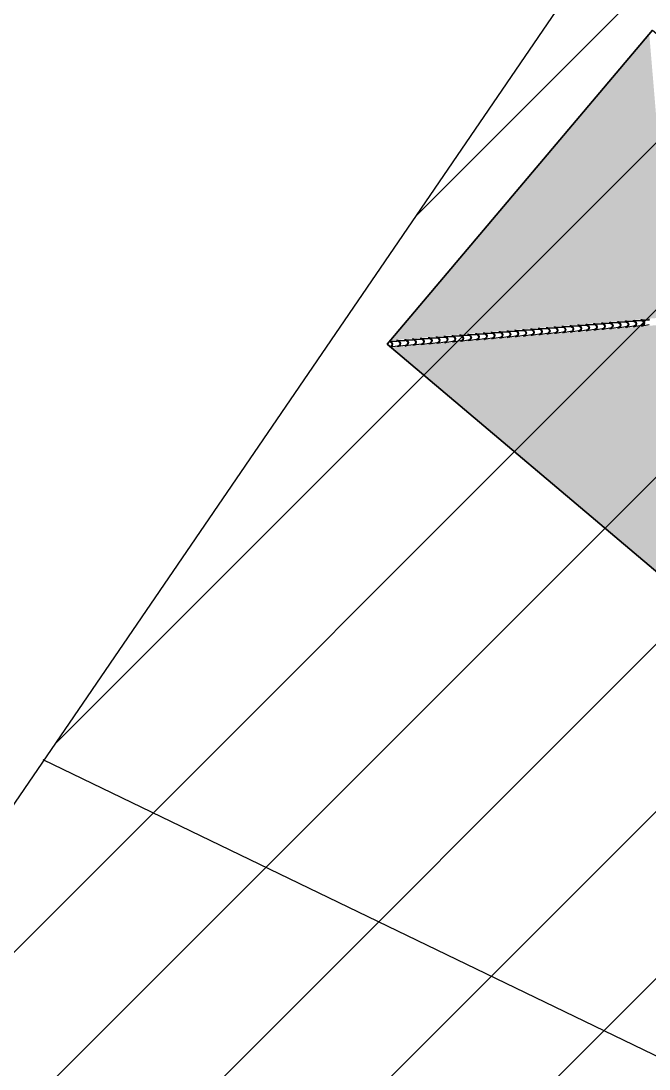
# Model space of a CAD drawing. Header units: millimetres. Extents: x 648844 to 649530, y 1246379 to 1246752.
# Drawn here: x 649034.61 to 649047.9, y 1246534.92 to 1246557.09 of the extents above; entities that cross this region are included whole.
import ezdxf

# ---------------------------------------------------------------- set-up
doc = ezdxf.new("R2010")
doc.units = ezdxf.units.MM
doc.header["$LTSCALE"] = 20
doc.header["$MEASUREMENT"] = 0
doc.layers.get('0').update_dxf_attribs({"linetype": 'CONTINUOUS'})
doc.layers.add('quebrada', color=5, linetype='CONTINUOUS')
doc.layers.add('TECHO', color=30, linetype='CONTINUOUS')

# ---------------------------------------------------------------- blocks, each defined once
blk = doc.blocks.new('TEJA45')
at = {"layer": 'TECHO'}
for p, q in [((-0.31, 4.12), (-0.21, 4.238)), ((-0.222, 4.189), (-0.217, 4.232)), ((-0.21, 4.238), (-0.214, 4.242)), ((-0.21, 4.238), (-0.201, 4.229)), ((-0.208, 4.191), (-0.203, 4.227)), ((-0.201, 4.248), (-0.205, 4.251)), ((-0.203, 4.227), (-0.192, 4.238)), ((-0.192, 4.238), (-0.201, 4.248)), ((-0.192, 4.238), (-0.098, 4.35)), ((0, 4.26), (-0.116, 4.163)), ((-0.104, 4.307), (-0.098, 4.35)), ((-0.085, 4.269), (-0.104, 4.307)), ((-0.09, 4.31), (-0.085, 4.345)), ((-0.076, 4.279), (-0.09, 4.31)), ((-0.086, 4.35), (-0.083, 4.347)), ((-0.085, 4.345), (-0.08, 4.35)), ((-0.047, 4.25), (-0.085, 4.269)), ((-0.045, 4.265), (-0.076, 4.279)), ((-0.004, 4.256), (-0.047, 4.25)), ((-0.009, 4.269), (-0.045, 4.264)), ((0, 4.279), (-0.01, 4.269)), ((-0.546, 3.884), (-0.447, 4.002)), ((-0.459, 3.952), (-0.453, 3.996)), ((-0.447, 4.002), (-0.45, 4.006)), ((-0.447, 4.002), (-0.437, 3.993)), ((-0.437, 4.012), (-0.441, 4.015)), ((-0.44, 3.99), (-0.428, 4.002)), ((-0.428, 4.002), (-0.437, 4.012)), ((-0.428, 4.002), (-0.329, 4.12)), ((-0.234, 4.026), (-0.352, 3.927)), ((-0.341, 4.071), (-0.335, 4.114)), ((-0.322, 4.033), (-0.34, 4.071)), ((-0.329, 4.12), (-0.332, 4.124)), ((-0.329, 4.12), (-0.319, 4.111)), ((-0.326, 4.073), (-0.322, 4.109)), ((-0.312, 4.042), (-0.326, 4.073)), ((-0.319, 4.13), (-0.323, 4.133)), ((-0.322, 4.109), (-0.31, 4.12)), ((-0.284, 4.014), (-0.322, 4.033)), ((-0.31, 4.12), (-0.319, 4.13)), ((-0.281, 4.028), (-0.312, 4.042)), ((-0.24, 4.02), (-0.284, 4.014)), ((-0.246, 4.033), (-0.281, 4.028)), ((-0.234, 4.045), (-0.246, 4.033)), ((-0.116, 4.144), (-0.234, 4.045)), ((-0.217, 4.027), (-0.234, 4.045)), ((-0.226, 4.018), (-0.234, 4.026)), ((-0.203, 4.151), (-0.222, 4.189)), ((-0.194, 4.161), (-0.208, 4.191)), ((-0.166, 4.132), (-0.203, 4.151)), ((-0.163, 4.146), (-0.194, 4.161)), ((-0.122, 4.138), (-0.166, 4.132)), ((-0.128, 4.151), (-0.163, 4.146)), ((-0.116, 4.163), (-0.128, 4.151)), ((-0.099, 4.145), (-0.116, 4.163)), ((-0.108, 4.136), (-0.116, 4.144)), ((-0.683, 3.766), (-0.687, 3.769)), ((-0.674, 3.775), (-0.677, 3.779)), ((-0.664, 3.766), (-0.674, 3.775)), ((-0.664, 3.766), (-0.565, 3.884)), ((-0.47, 3.789), (-0.589, 3.69)), ((-0.577, 3.834), (-0.571, 3.878)), ((-0.558, 3.797), (-0.577, 3.834)), ((-0.565, 3.884), (-0.568, 3.888)), ((-0.565, 3.884), (-0.555, 3.875)), ((-0.563, 3.837), (-0.558, 3.872)), ((-0.548, 3.806), (-0.562, 3.837)), ((-0.555, 3.893), (-0.559, 3.897)), ((-0.558, 3.872), (-0.546, 3.884)), ((-0.52, 3.778), (-0.558, 3.797)), ((-0.546, 3.884), (-0.555, 3.893)), ((-0.518, 3.792), (-0.548, 3.806)), ((-0.476, 3.783), (-0.52, 3.778)), ((-0.482, 3.797), (-0.518, 3.792)), ((-0.47, 3.808), (-0.482, 3.797)), ((-0.352, 3.908), (-0.47, 3.808)), ((-0.453, 3.791), (-0.47, 3.808)), ((-0.462, 3.782), (-0.47, 3.789)), ((-0.44, 3.915), (-0.459, 3.953)), ((-0.444, 3.955), (-0.44, 3.991)), ((-0.43, 3.924), (-0.444, 3.955)), ((-0.402, 3.896), (-0.44, 3.915)), ((-0.399, 3.91), (-0.43, 3.924)), ((-0.358, 3.902), (-0.402, 3.896)), ((-0.364, 3.915), (-0.399, 3.91)), ((-0.352, 3.927), (-0.364, 3.915)), ((-0.335, 3.909), (-0.352, 3.927)), ((-0.344, 3.9), (-0.352, 3.908)), ((-0.901, 3.53), (-0.801, 3.648)), ((-0.707, 3.553), (-0.825, 3.454)), ((-0.813, 3.598), (-0.807, 3.642)), ((-0.794, 3.56), (-0.813, 3.598)), ((-0.801, 3.648), (-0.805, 3.651)), ((-0.801, 3.648), (-0.792, 3.638)), ((-0.799, 3.601), (-0.794, 3.636)), ((-0.785, 3.57), (-0.799, 3.601)), ((-0.792, 3.657), (-0.795, 3.661)), ((-0.794, 3.636), (-0.782, 3.648)), ((-0.756, 3.541), (-0.794, 3.56)), ((-0.782, 3.648), (-0.792, 3.657)), ((-0.754, 3.556), (-0.785, 3.57)), ((-0.782, 3.648), (-0.683, 3.766)), ((-0.718, 3.56), (-0.754, 3.556)), ((-0.707, 3.572), (-0.719, 3.56)), ((-0.589, 3.671), (-0.707, 3.572)), ((-0.689, 3.555), (-0.707, 3.572)), ((-0.699, 3.545), (-0.707, 3.553)), ((-0.695, 3.716), (-0.689, 3.76)), ((-0.676, 3.678), (-0.695, 3.716)), ((-0.683, 3.766), (-0.674, 3.756)), ((-0.681, 3.719), (-0.676, 3.754)), ((-0.666, 3.688), (-0.681, 3.719)), ((-0.676, 3.754), (-0.664, 3.766)), ((-0.638, 3.66), (-0.676, 3.678)), ((-0.636, 3.674), (-0.666, 3.688)), ((-0.595, 3.665), (-0.638, 3.659)), ((-0.6, 3.678), (-0.636, 3.674)), ((-0.589, 3.69), (-0.6, 3.678)), ((-0.571, 3.673), (-0.589, 3.69)), ((-0.581, 3.663), (-0.589, 3.671)), ((-1.137, 3.293), (-1.038, 3.411)), ((-1.05, 3.362), (-1.044, 3.405)), ((-1.03, 3.324), (-1.049, 3.362)), ((-1.038, 3.411), (-1.041, 3.415)), ((-1.038, 3.411), (-1.028, 3.402)), ((-1.035, 3.364), (-1.03, 3.4)), ((-1.021, 3.334), (-1.035, 3.364)), ((-1.028, 3.421), (-1.032, 3.424)), ((-1.03, 3.4), (-1.019, 3.411)), ((-1.019, 3.411), (-1.028, 3.421)), ((-0.99, 3.319), (-1.021, 3.334)), ((-1.019, 3.411), (-0.919, 3.53)), ((-0.943, 3.336), (-0.955, 3.324)), ((-0.825, 3.435), (-0.943, 3.336)), ((-0.926, 3.318), (-0.943, 3.336)), ((-0.931, 3.48), (-0.925, 3.523)), ((-0.912, 3.442), (-0.931, 3.48)), ((-0.919, 3.53), (-0.923, 3.533)), ((-0.919, 3.53), (-0.91, 3.52)), ((-0.917, 3.482), (-0.912, 3.518)), ((-0.903, 3.452), (-0.917, 3.482)), ((-0.91, 3.539), (-0.914, 3.543)), ((-0.912, 3.518), (-0.9, 3.53)), ((-0.875, 3.423), (-0.912, 3.442)), ((-0.9, 3.53), (-0.91, 3.539)), ((-0.872, 3.438), (-0.903, 3.452)), ((-0.831, 3.429), (-0.875, 3.423)), ((-0.837, 3.442), (-0.872, 3.437)), ((-0.825, 3.454), (-0.837, 3.442)), ((-0.807, 3.436), (-0.825, 3.454)), ((-0.817, 3.427), (-0.825, 3.435)), ((-0.713, 3.547), (-0.756, 3.541)), ((-1.373, 3.057), (-1.274, 3.175)), ((-1.286, 3.125), (-1.28, 3.169)), ((-1.267, 3.088), (-1.286, 3.125)), ((-1.274, 3.175), (-1.277, 3.179)), ((-1.274, 3.175), (-1.264, 3.166)), ((-1.271, 3.128), (-1.267, 3.163)), ((-1.257, 3.097), (-1.271, 3.128)), ((-1.264, 3.185), (-1.268, 3.188)), ((-1.267, 3.163), (-1.255, 3.175)), ((-1.255, 3.175), (-1.264, 3.185)), ((-1.255, 3.175), (-1.156, 3.293)), ((-1.061, 3.199), (-1.179, 3.099)), ((-1.168, 3.243), (-1.162, 3.287)), ((-1.149, 3.206), (-1.168, 3.244)), ((-1.156, 3.293), (-1.159, 3.297)), ((-1.156, 3.293), (-1.146, 3.284)), ((-1.153, 3.246), (-1.149, 3.282)), ((-1.139, 3.215), (-1.153, 3.246)), ((-1.146, 3.303), (-1.15, 3.306)), ((-1.149, 3.281), (-1.137, 3.293)), ((-1.111, 3.187), (-1.149, 3.206)), ((-1.137, 3.293), (-1.146, 3.303)), ((-1.108, 3.201), (-1.139, 3.215)), ((-1.067, 3.193), (-1.111, 3.187)), ((-1.073, 3.206), (-1.108, 3.201)), ((-1.061, 3.218), (-1.073, 3.206)), ((-0.943, 3.317), (-1.061, 3.218)), ((-1.044, 3.2), (-1.061, 3.218)), ((-1.053, 3.191), (-1.061, 3.199)), ((-0.993, 3.305), (-1.03, 3.324)), ((-0.949, 3.311), (-0.993, 3.305)), ((-0.955, 3.324), (-0.99, 3.319)), ((-0.935, 3.309), (-0.943, 3.317)), ((-1.609, 2.821), (-1.51, 2.939)), ((-1.522, 2.889), (-1.516, 2.933)), ((-1.503, 2.851), (-1.522, 2.889)), ((-1.51, 2.939), (-1.514, 2.942)), ((-1.51, 2.939), (-1.501, 2.929)), ((-1.508, 2.892), (-1.503, 2.927)), ((-1.493, 2.861), (-1.508, 2.892)), ((-1.501, 2.948), (-1.504, 2.952)), ((-1.503, 2.927), (-1.491, 2.939)), ((-1.491, 2.939), (-1.501, 2.948)), ((-1.491, 2.939), (-1.392, 3.057)), ((-1.297, 2.962), (-1.416, 2.863)), ((-1.404, 3.007), (-1.398, 3.051)), ((-1.385, 2.969), (-1.404, 3.007)), ((-1.392, 3.057), (-1.396, 3.06)), ((-1.392, 3.057), (-1.383, 3.047)), ((-1.39, 3.01), (-1.385, 3.045)), ((-1.375, 2.979), (-1.39, 3.01)), ((-1.383, 3.066), (-1.386, 3.07)), ((-1.385, 3.045), (-1.373, 3.057)), ((-1.347, 2.951), (-1.385, 2.969)), ((-1.373, 3.057), (-1.383, 3.066)), ((-1.345, 2.965), (-1.375, 2.979)), ((-1.303, 2.956), (-1.347, 2.95)), ((-1.309, 2.969), (-1.345, 2.965)), ((-1.298, 2.981), (-1.309, 2.969)), ((-1.28, 2.964), (-1.298, 2.981)), ((-1.29, 2.954), (-1.298, 2.962)), ((-1.179, 3.081), (-1.297, 2.981)), ((-1.229, 3.069), (-1.267, 3.088)), ((-1.226, 3.083), (-1.257, 3.097)), ((-1.185, 3.075), (-1.229, 3.069)), ((-1.191, 3.088), (-1.226, 3.083)), ((-1.179, 3.099), (-1.191, 3.088)), ((-1.162, 3.082), (-1.179, 3.099)), ((-1.171, 3.073), (-1.179, 3.081)), ((-1.846, 2.584), (-1.747, 2.702)), ((-1.758, 2.653), (-1.753, 2.696)), ((-1.747, 2.702), (-1.75, 2.706)), ((-1.747, 2.702), (-1.737, 2.693)), ((-1.744, 2.655), (-1.739, 2.691)), ((-1.737, 2.712), (-1.741, 2.715)), ((-1.739, 2.691), (-1.728, 2.702)), ((-1.728, 2.702), (-1.737, 2.712)), ((-1.728, 2.702), (-1.628, 2.821)), ((-1.534, 2.726), (-1.652, 2.627)), ((-1.64, 2.771), (-1.634, 2.815)), ((-1.621, 2.733), (-1.64, 2.771)), ((-1.628, 2.821), (-1.632, 2.824)), ((-1.628, 2.821), (-1.619, 2.811)), ((-1.626, 2.773), (-1.621, 2.809)), ((-1.612, 2.743), (-1.626, 2.773)), ((-1.619, 2.83), (-1.622, 2.834)), ((-1.621, 2.809), (-1.609, 2.821)), ((-1.583, 2.714), (-1.621, 2.733)), ((-1.609, 2.821), (-1.619, 2.83)), ((-1.581, 2.729), (-1.612, 2.743)), ((-1.54, 2.72), (-1.584, 2.714)), ((-1.546, 2.733), (-1.581, 2.728)), ((-1.534, 2.745), (-1.546, 2.733)), ((-1.416, 2.844), (-1.534, 2.745)), ((-1.516, 2.728), (-1.534, 2.745)), ((-1.526, 2.718), (-1.534, 2.726)), ((-1.465, 2.832), (-1.503, 2.851)), ((-1.463, 2.847), (-1.494, 2.861)), ((-1.422, 2.838), (-1.465, 2.832)), ((-1.427, 2.851), (-1.463, 2.847)), ((-1.416, 2.863), (-1.427, 2.851)), ((-1.398, 2.846), (-1.416, 2.863)), ((-1.408, 2.836), (-1.416, 2.844)), ((-2.082, 2.348), (-1.983, 2.466)), ((-1.995, 2.416), (-1.989, 2.46)), ((-1.983, 2.466), (-1.986, 2.47)), ((-1.983, 2.466), (-1.973, 2.457)), ((-1.98, 2.419), (-1.976, 2.454)), ((-1.973, 2.476), (-1.977, 2.479)), ((-1.976, 2.454), (-1.964, 2.466)), ((-1.964, 2.466), (-1.973, 2.476)), ((-1.964, 2.466), (-1.865, 2.584)), ((-1.77, 2.49), (-1.888, 2.39)), ((-1.877, 2.535), (-1.871, 2.578)), ((-1.858, 2.497), (-1.876, 2.535)), ((-1.865, 2.584), (-1.868, 2.588)), ((-1.865, 2.584), (-1.855, 2.575)), ((-1.862, 2.537), (-1.858, 2.573)), ((-1.848, 2.506), (-1.862, 2.537)), ((-1.855, 2.594), (-1.859, 2.597)), ((-1.858, 2.572), (-1.846, 2.584)), ((-1.82, 2.478), (-1.858, 2.497)), ((-1.846, 2.584), (-1.855, 2.594)), ((-1.817, 2.492), (-1.848, 2.506)), ((-1.776, 2.484), (-1.82, 2.478)), ((-1.782, 2.497), (-1.817, 2.492)), ((-1.77, 2.509), (-1.782, 2.497)), ((-1.652, 2.608), (-1.77, 2.509)), ((-1.753, 2.491), (-1.77, 2.509)), ((-1.762, 2.482), (-1.77, 2.49)), ((-1.739, 2.615), (-1.758, 2.653)), ((-1.73, 2.625), (-1.744, 2.655)), ((-1.702, 2.596), (-1.739, 2.615)), ((-1.699, 2.61), (-1.73, 2.625)), ((-1.658, 2.602), (-1.702, 2.596)), ((-1.664, 2.615), (-1.699, 2.61)), ((-1.652, 2.627), (-1.664, 2.615)), ((-1.635, 2.609), (-1.652, 2.627)), ((-1.644, 2.6), (-1.652, 2.608)), ((-2.318, 2.112), (-2.219, 2.23)), ((-2.231, 2.18), (-2.225, 2.224)), ((-2.219, 2.23), (-2.223, 2.233)), ((-2.219, 2.23), (-2.21, 2.22)), ((-2.217, 2.183), (-2.212, 2.218)), ((-2.21, 2.239), (-2.213, 2.243)), ((-2.212, 2.218), (-2.2, 2.23)), ((-2.2, 2.23), (-2.21, 2.239)), ((-2.2, 2.23), (-2.101, 2.348)), ((-2.006, 2.253), (-2.125, 2.154)), ((-2.113, 2.298), (-2.107, 2.342)), ((-2.094, 2.26), (-2.113, 2.298)), ((-2.101, 2.348), (-2.105, 2.352)), ((-2.101, 2.348), (-2.092, 2.339)), ((-2.099, 2.301), (-2.094, 2.336)), ((-2.084, 2.27), (-2.098, 2.301)), ((-2.092, 2.357), (-2.095, 2.361)), ((-2.094, 2.336), (-2.082, 2.348)), ((-2.056, 2.242), (-2.094, 2.261)), ((-2.082, 2.348), (-2.092, 2.357)), ((-2.054, 2.256), (-2.084, 2.27)), ((-2.012, 2.247), (-2.056, 2.241)), ((-2.018, 2.261), (-2.054, 2.256)), ((-2.006, 2.272), (-2.018, 2.261)), ((-1.888, 2.372), (-2.006, 2.272)), ((-1.989, 2.255), (-2.006, 2.272)), ((-1.998, 2.245), (-2.006, 2.253)), ((-1.976, 2.379), (-1.995, 2.416)), ((-1.966, 2.388), (-1.98, 2.419)), ((-1.938, 2.36), (-1.976, 2.379)), ((-1.935, 2.374), (-1.966, 2.388)), ((-1.894, 2.366), (-1.938, 2.36)), ((-1.9, 2.379), (-1.935, 2.374)), ((-1.888, 2.39), (-1.9, 2.379)), ((-1.871, 2.373), (-1.888, 2.39)), ((-1.88, 2.364), (-1.888, 2.372)), ((-2.455, 1.993), (-2.459, 1.997)), ((-2.446, 2.003), (-2.45, 2.007)), ((-2.437, 1.993), (-2.446, 2.003)), ((-2.437, 1.993), (-2.337, 2.112)), ((-2.243, 2.017), (-2.361, 1.918)), ((-2.349, 2.062), (-2.343, 2.106)), ((-2.33, 2.024), (-2.349, 2.062)), ((-2.337, 2.112), (-2.341, 2.115)), ((-2.337, 2.112), (-2.328, 2.102)), ((-2.335, 2.065), (-2.33, 2.1)), ((-2.321, 2.034), (-2.335, 2.065)), ((-2.328, 2.121), (-2.331, 2.125)), ((-2.33, 2.1), (-2.318, 2.112)), ((-2.292, 2.005), (-2.33, 2.024)), ((-2.318, 2.112), (-2.328, 2.121)), ((-2.29, 2.02), (-2.321, 2.034)), ((-2.249, 2.011), (-2.292, 2.005)), ((-2.254, 2.024), (-2.29, 2.019)), ((-2.243, 2.036), (-2.255, 2.024)), ((-2.125, 2.135), (-2.243, 2.036)), ((-2.225, 2.019), (-2.243, 2.036)), ((-2.235, 2.009), (-2.243, 2.017)), ((-2.212, 2.142), (-2.231, 2.18)), ((-2.202, 2.152), (-2.217, 2.183)), ((-2.174, 2.123), (-2.212, 2.142)), ((-2.172, 2.138), (-2.202, 2.152)), ((-2.131, 2.129), (-2.174, 2.123)), ((-2.136, 2.142), (-2.172, 2.138)), ((-2.125, 2.154), (-2.136, 2.142)), ((-2.107, 2.137), (-2.125, 2.154)), ((-2.117, 2.127), (-2.125, 2.135)), ((-2.673, 1.757), (-2.574, 1.875)), ((-2.479, 1.781), (-2.597, 1.682)), ((-2.586, 1.826), (-2.58, 1.869)), ((-2.567, 1.788), (-2.585, 1.826)), ((-2.574, 1.875), (-2.577, 1.879)), ((-2.574, 1.875), (-2.564, 1.866)), ((-2.571, 1.828), (-2.567, 1.864)), ((-2.557, 1.798), (-2.571, 1.828)), ((-2.564, 1.885), (-2.568, 1.888)), ((-2.567, 1.864), (-2.555, 1.875)), ((-2.529, 1.769), (-2.567, 1.788)), ((-2.555, 1.875), (-2.564, 1.885)), ((-2.526, 1.783), (-2.557, 1.797)), ((-2.555, 1.875), (-2.455, 1.993)), ((-2.485, 1.775), (-2.529, 1.769)), ((-2.491, 1.788), (-2.526, 1.783)), ((-2.479, 1.8), (-2.491, 1.788)), ((-2.361, 1.899), (-2.479, 1.8)), ((-2.462, 1.782), (-2.479, 1.8)), ((-2.471, 1.773), (-2.479, 1.781)), ((-2.467, 1.944), (-2.462, 1.987)), ((-2.448, 1.906), (-2.467, 1.944)), ((-2.455, 1.993), (-2.446, 1.984)), ((-2.453, 1.946), (-2.448, 1.982)), ((-2.439, 1.916), (-2.453, 1.946)), ((-2.448, 1.982), (-2.437, 1.993)), ((-2.411, 1.887), (-2.448, 1.906)), ((-2.408, 1.901), (-2.439, 1.916)), ((-2.367, 1.893), (-2.411, 1.887)), ((-2.373, 1.906), (-2.408, 1.901)), ((-2.361, 1.918), (-2.373, 1.906)), ((-2.343, 1.9), (-2.361, 1.918)), ((-2.353, 1.891), (-2.361, 1.899)), ((-2.909, 1.521), (-2.81, 1.639)), ((-2.822, 1.589), (-2.816, 1.633)), ((-2.803, 1.552), (-2.822, 1.589)), ((-2.81, 1.639), (-2.813, 1.643)), ((-2.81, 1.639), (-2.8, 1.63)), ((-2.808, 1.592), (-2.803, 1.627)), ((-2.793, 1.561), (-2.807, 1.592)), ((-2.8, 1.648), (-2.804, 1.652)), ((-2.803, 1.627), (-2.791, 1.639)), ((-2.791, 1.639), (-2.8, 1.648)), ((-2.763, 1.547), (-2.793, 1.561)), ((-2.791, 1.639), (-2.692, 1.757)), ((-2.715, 1.563), (-2.727, 1.552)), ((-2.597, 1.663), (-2.715, 1.563)), ((-2.698, 1.546), (-2.715, 1.563)), ((-2.704, 1.707), (-2.698, 1.751)), ((-2.685, 1.67), (-2.704, 1.708)), ((-2.692, 1.757), (-2.695, 1.761)), ((-2.692, 1.757), (-2.682, 1.748)), ((-2.689, 1.71), (-2.685, 1.746)), ((-2.675, 1.679), (-2.689, 1.71)), ((-2.682, 1.767), (-2.686, 1.77)), ((-2.685, 1.745), (-2.673, 1.757)), ((-2.647, 1.651), (-2.685, 1.67)), ((-2.673, 1.757), (-2.682, 1.767)), ((-2.644, 1.665), (-2.675, 1.679)), ((-2.603, 1.657), (-2.647, 1.651)), ((-2.609, 1.67), (-2.644, 1.665)), ((-2.597, 1.682), (-2.609, 1.67)), ((-2.58, 1.664), (-2.597, 1.682)), ((-2.589, 1.655), (-2.597, 1.663)), ((-3.146, 1.285), (-3.046, 1.403)), ((-3.058, 1.353), (-3.052, 1.397)), ((-3.039, 1.315), (-3.058, 1.353)), ((-3.046, 1.403), (-3.05, 1.406)), ((-3.046, 1.403), (-3.037, 1.393)), ((-3.044, 1.356), (-3.039, 1.391)), ((-3.03, 1.325), (-3.044, 1.356)), ((-3.037, 1.412), (-3.04, 1.416)), ((-3.039, 1.391), (-3.027, 1.403)), ((-3.027, 1.403), (-3.037, 1.412)), ((-3.027, 1.403), (-2.928, 1.521)), ((-2.834, 1.426), (-2.952, 1.327)), ((-2.94, 1.471), (-2.934, 1.515)), ((-2.921, 1.433), (-2.94, 1.471)), ((-2.928, 1.521), (-2.932, 1.524)), ((-2.928, 1.521), (-2.919, 1.511)), ((-2.926, 1.474), (-2.921, 1.509)), ((-2.911, 1.443), (-2.926, 1.474)), ((-2.919, 1.53), (-2.922, 1.534)), ((-2.921, 1.509), (-2.909, 1.521)), ((-2.883, 1.415), (-2.921, 1.433)), ((-2.909, 1.521), (-2.919, 1.53)), ((-2.881, 1.429), (-2.911, 1.443)), ((-2.84, 1.42), (-2.883, 1.414)), ((-2.845, 1.433), (-2.881, 1.429)), ((-2.834, 1.445), (-2.845, 1.433)), ((-2.715, 1.544), (-2.834, 1.445)), ((-2.816, 1.428), (-2.834, 1.445)), ((-2.826, 1.418), (-2.834, 1.426)), ((-2.765, 1.533), (-2.803, 1.552)), ((-2.721, 1.538), (-2.765, 1.533)), ((-2.727, 1.552), (-2.763, 1.547)), ((-2.707, 1.537), (-2.715, 1.544)), ((-3.382, 1.048), (-3.283, 1.166)), ((-3.295, 1.117), (-3.289, 1.16)), ((-3.275, 1.079), (-3.294, 1.117)), ((-3.283, 1.166), (-3.286, 1.17)), ((-3.283, 1.166), (-3.273, 1.157)), ((-3.28, 1.119), (-3.275, 1.155)), ((-3.266, 1.089), (-3.28, 1.119)), ((-3.273, 1.176), (-3.277, 1.179)), ((-3.275, 1.155), (-3.264, 1.166)), ((-3.264, 1.166), (-3.273, 1.176)), ((-3.264, 1.166), (-3.164, 1.285)), ((-3.07, 1.19), (-3.188, 1.091)), ((-3.176, 1.235), (-3.17, 1.278)), ((-3.157, 1.197), (-3.176, 1.235)), ((-3.164, 1.285), (-3.168, 1.288)), ((-3.164, 1.285), (-3.155, 1.275)), ((-3.162, 1.237), (-3.157, 1.273)), ((-3.148, 1.207), (-3.162, 1.237)), ((-3.155, 1.294), (-3.159, 1.298)), ((-3.157, 1.273), (-3.145, 1.285)), ((-3.12, 1.178), (-3.157, 1.197)), ((-3.145, 1.285), (-3.155, 1.294)), ((-3.117, 1.193), (-3.148, 1.207)), ((-3.076, 1.184), (-3.12, 1.178)), ((-3.082, 1.197), (-3.117, 1.192)), ((-3.07, 1.209), (-3.082, 1.197)), ((-2.952, 1.308), (-3.07, 1.209)), ((-3.052, 1.191), (-3.07, 1.209)), ((-3.062, 1.182), (-3.07, 1.19)), ((-3.001, 1.296), (-3.039, 1.315)), ((-2.999, 1.311), (-3.03, 1.325)), ((-2.958, 1.302), (-3.001, 1.296)), ((-2.963, 1.315), (-2.999, 1.311)), ((-2.952, 1.327), (-2.964, 1.315)), ((-2.934, 1.31), (-2.952, 1.327)), ((-2.944, 1.3), (-2.952, 1.308)), ((-3.618, 0.812), (-3.519, 0.93)), ((-3.531, 0.88), (-3.525, 0.924)), ((-3.519, 0.93), (-3.522, 0.934)), ((-3.519, 0.93), (-3.509, 0.921)), ((-3.516, 0.883), (-3.512, 0.918)), ((-3.509, 0.94), (-3.513, 0.943)), ((-3.512, 0.918), (-3.5, 0.93)), ((-3.5, 0.93), (-3.509, 0.94)), ((-3.5, 0.93), (-3.401, 1.048)), ((-3.306, 0.954), (-3.424, 0.854)), ((-3.413, 0.998), (-3.407, 1.042)), ((-3.394, 0.961), (-3.413, 0.999)), ((-3.401, 1.048), (-3.404, 1.052)), ((-3.401, 1.048), (-3.391, 1.039)), ((-3.398, 1.001), (-3.394, 1.037)), ((-3.384, 0.97), (-3.398, 1.001)), ((-3.391, 1.058), (-3.395, 1.061)), ((-3.394, 1.036), (-3.382, 1.048)), ((-3.356, 0.942), (-3.394, 0.961)), ((-3.382, 1.048), (-3.391, 1.058)), ((-3.353, 0.956), (-3.384, 0.97)), ((-3.312, 0.948), (-3.356, 0.942)), ((-3.318, 0.961), (-3.353, 0.956)), ((-3.306, 0.973), (-3.318, 0.961)), ((-3.188, 1.072), (-3.306, 0.973)), ((-3.289, 0.955), (-3.306, 0.973)), ((-3.298, 0.946), (-3.306, 0.954)), ((-3.238, 1.06), (-3.275, 1.079)), ((-3.235, 1.074), (-3.266, 1.089)), ((-3.194, 1.066), (-3.238, 1.06)), ((-3.2, 1.079), (-3.235, 1.074)), ((-3.188, 1.091), (-3.2, 1.079)), ((-3.171, 1.073), (-3.188, 1.091)), ((-3.18, 1.064), (-3.188, 1.072)), ((-3.854, 0.576), (-3.755, 0.694)), ((-3.767, 0.644), (-3.761, 0.688)), ((-3.755, 0.694), (-3.759, 0.697)), ((-3.755, 0.694), (-3.746, 0.684)), ((-3.753, 0.647), (-3.748, 0.682)), ((-3.746, 0.703), (-3.749, 0.707)), ((-3.748, 0.682), (-3.736, 0.694)), ((-3.736, 0.694), (-3.746, 0.703)), ((-3.736, 0.694), (-3.637, 0.812)), ((-3.542, 0.717), (-3.661, 0.618)), ((-3.649, 0.762), (-3.643, 0.806)), ((-3.63, 0.724), (-3.649, 0.762)), ((-3.637, 0.812), (-3.641, 0.815)), ((-3.637, 0.812), (-3.628, 0.802)), ((-3.635, 0.765), (-3.63, 0.8)), ((-3.62, 0.734), (-3.634, 0.765)), ((-3.628, 0.821), (-3.631, 0.825)), ((-3.63, 0.8), (-3.618, 0.812)), ((-3.592, 0.706), (-3.63, 0.724)), ((-3.618, 0.812), (-3.628, 0.821)), ((-3.59, 0.72), (-3.62, 0.734)), ((-3.549, 0.711), (-3.592, 0.705)), ((-3.554, 0.724), (-3.59, 0.72)), ((-3.542, 0.736), (-3.554, 0.724)), ((-3.424, 0.836), (-3.542, 0.736)), ((-3.525, 0.719), (-3.542, 0.736)), ((-3.535, 0.709), (-3.542, 0.717)), ((-3.512, 0.843), (-3.531, 0.88)), ((-3.502, 0.852), (-3.516, 0.883)), ((-3.474, 0.824), (-3.512, 0.843)), ((-3.471, 0.838), (-3.502, 0.852)), ((-3.43, 0.829), (-3.474, 0.824)), ((-3.436, 0.843), (-3.471, 0.838)), ((-3.424, 0.854), (-3.436, 0.843)), ((-3.407, 0.837), (-3.424, 0.854)), ((-3.416, 0.828), (-3.424, 0.836)), ((-3.973, 0.457), (-3.873, 0.576)), ((-3.779, 0.481), (-3.897, 0.382)), ((-3.885, 0.526), (-3.879, 0.57)), ((-3.866, 0.488), (-3.885, 0.526)), ((-3.873, 0.576), (-3.877, 0.579)), ((-3.873, 0.576), (-3.864, 0.566)), ((-3.871, 0.529), (-3.866, 0.564)), ((-3.857, 0.498), (-3.871, 0.529)), ((-3.864, 0.585), (-3.867, 0.589)), ((-3.866, 0.564), (-3.854, 0.576)), ((-3.828, 0.469), (-3.866, 0.488)), ((-3.854, 0.576), (-3.864, 0.585)), ((-3.826, 0.484), (-3.857, 0.498)), ((-3.785, 0.475), (-3.829, 0.469)), ((-3.79, 0.488), (-3.826, 0.483)), ((-3.779, 0.5), (-3.791, 0.488)), ((-3.661, 0.599), (-3.779, 0.5)), ((-3.761, 0.483), (-3.779, 0.5)), ((-3.771, 0.473), (-3.779, 0.481)), ((-3.748, 0.606), (-3.767, 0.644)), ((-3.738, 0.616), (-3.753, 0.647)), ((-3.71, 0.587), (-3.748, 0.606)), ((-3.708, 0.602), (-3.738, 0.616)), ((-3.667, 0.593), (-3.71, 0.587)), ((-3.672, 0.606), (-3.708, 0.602)), ((-3.661, 0.618), (-3.672, 0.606)), ((-3.643, 0.601), (-3.661, 0.618)), ((-3.653, 0.591), (-3.661, 0.599)), ((-3.897, 0.382), (-3.909, 0.37)), ((-3.88, 0.364), (-3.897, 0.382))]:
    blk.add_line(p, q, dxfattribs=at)

msp = doc.modelspace()

# ---------------------------------------------------------------- hatches: boundary and pattern name
h = msp.add_hatch()
h.set_pattern_fill('ANSI31', color=2, scale=20, style=0)
h.set_pattern_definition([(45, (-526.4316, -3378.368), (-1.767766953, 1.767766953), [])])
edge = h.paths.add_edge_path()
edge.add_line((649057.852, 1246574.732), (649143.484, 1246525.396))
edge.add_line((649021.465, 1246521.521), (649057.852, 1246574.732))
edge.add_line((649021.465, 1246521.521), (649126.013, 1246470.828))
edge.add_line((649143.484, 1246525.396), (649148.028, 1246486.904))
h.paths.add_polyline_path([(649085.833, 1246502.103), (649115.307, 1246502.103), (649115.307, 1246507.529), (649085.833, 1246507.529)], flags=24)
at = {"layer": 'TECHO'}
h = msp.add_hatch(dxfattribs=at)
h.set_pattern_fill('SPANTILE', color=254, scale=0.205, angle=378.9873, style=0, pattern_type=2)
h.set_pattern_definition([(134.83399, (649019.478899, 1246599.996147), (1.7467330477, -1.7442903973), [0.18931176, -4.5434808]), (229.8037, (649019.34542, 1246600.1304), (-0.28889545, -0.02427796), [0.0164, -0.1886]), (49.8037, (649019.20059, 1246599.9844), (0.28889545, 0.024278), [0.0574, -0.1476]), (319.8037, (649019.23763, 1246600.02824), (0.024278, -0.28889545), [0.0205, -0.1845]), (139.8037, (649019.33797, 1246600.11523), (-0.024278, 0.28889545), [0.0205, -0.1845]), (49.8037, (649019.32231, 1246600.12846), (0.28889545, 0.02427796), [0.0164, -0.1886]), (49.8037, (649019.21312, 1246599.97381), (0.28889545, 0.024278), [0.041, -0.164]), (324.77339, (649019.239577, 1246600.005129), (2.0113482329, -1.4311197071), [0.18931176, -4.5434808]), (357.10759, (649019.2474066, 1246599.9985134), (-4.3819874781, 0.2136250756), [0.05412164, -5.35803375]), (31.36879, (649019.30146, 1246599.99578), (0.421204, 0.18086495), [0.0518613, -0.5964055]), (68.23859, (649019.34574, 1246600.02278), (-0.10803109, -0.44548201), [0.0518613, -0.5964055]), (102.49979, (649019.364967, 1246600.070944), (-0.9419639002, 4.2848750205), [0.05412164, -5.35803375]), (29.57879, (649019.297114, 1246600.012873), (-2.0817439388, -1.193217267), [0.0415094, -4.10942426]), (70.02859, (649019.333213, 1246600.033363), (0.8290476779, 2.2516894149), [0.0415094, -4.10942426]), (102.39829, (649019.347391, 1246600.072376), (-0.7125372577, 3.2858812803), [0.04387184, -4.3433196]), (357.20909, (649019.253294, 1246600.01501), (-3.3587147464, 0.1541440374), [0.04387184, -4.3433196])])
h.paths.add_polyline_path([(649042.425, 1246550.337), (649048.406, 1246550.839), (649047.903, 1246556.82)])
h = msp.add_hatch(dxfattribs=at)
h.set_pattern_fill('SPANTILE', color=254, scale=0.205, angle=108.9873, style=0, pattern_type=2)
h.set_pattern_definition([(224.83399, (649080.052289, 1246499.899156), (1.7442903973, 1.7467330477), [0.18931176, -4.5434808]), (319.8037, (649079.91804, 1246499.76568), (0.02427796, -0.28889545), [0.0164, -0.1886]), (139.8037, (649080.06404, 1246499.62084), (-0.02427796, 0.28889545), [0.0574, -0.1476]), (49.8037, (649080.0202, 1246499.6579), (0.28889545, 0.02427796), [0.0205, -0.1845]), (229.8037, (649079.93321, 1246499.75823), (-0.28889545, -0.02427796), [0.0205, -0.1845]), (139.8037, (649079.91998, 1246499.74257), (-0.02427796, 0.28889545), [0.0164, -0.1886]), (139.8037, (649080.07462, 1246499.63337), (-0.02427796, 0.28889545), [0.041, -0.164]), (54.77339, (649080.043308, 1246499.659834), (1.4311197071, 2.0113482329), [0.18931176, -4.5434808]), (87.10759, (649080.049923, 1246499.667663), (-0.2136250756, -4.3819874781), [0.05412164, -5.35803375]), (121.36879, (649080.052654, 1246499.721716), (-0.18086495, 0.421204), [0.0518613, -0.5964055]), (158.23859, (649080.02566, 1246499.765997), (0.44548201, -0.10803109), [0.0518613, -0.5964055]), (192.49979, (649079.9774924, 1246499.785224), (-4.2848750205, -0.94196390025), [0.05412164, -5.35803375]), (119.57879, (649080.035563, 1246499.71737), (1.193217267, -2.0817439388), [0.0415094, -4.10942426]), (160.02859, (649080.015073, 1246499.75347), (-2.2516894149, 0.8290476779), [0.0415094, -4.10942426]), (192.39829, (649079.97606, 1246499.767647), (-3.2858812803, -0.7125372577), [0.04387184, -4.3433196]), (87.20909, (649080.033427, 1246499.67355), (-0.1541440374, -3.3587147464), [0.04387184, -4.3433196])])
h.paths.add_polyline_path([(649050.706, 1246548.797), (649051.212, 1246542.773), (649042.437, 1246550.187), (649048.462, 1246550.693)])

# ---------------------------------------------------------------- linework, layer by layer
at = {"color": 7}
msp.add_line((649021.465, 1246521.521), (649057.852, 1246574.732), dxfattribs=at)
at = {"color": 254}
msp.add_lwpolyline([(649042.356, 1246550.256), (649047.971, 1246556.901), (649056.908, 1246549.35), (649051.293, 1246542.704), (649042.356, 1246550.256)], dxfattribs=at)
msp.add_lwpolyline([(649042.356, 1246550.256), (649047.971, 1246556.901), (649056.908, 1246549.35), (649051.293, 1246542.704), (649042.356, 1246550.256)], dxfattribs=at)
at = {"layer": 'quebrada', "color": 0}
msp.add_line((649035.072, 1246541.47, 36.532), (649148.028, 1246486.904), dxfattribs=at)
at = {"layer": 'TECHO', "color": 254}
for p, q in [((649047.971, 1246556.901), (649042.356, 1246550.256)), ((649042.356, 1246550.256), (649047.971, 1246556.901)), ((649042.356, 1246550.256), (649051.293, 1246542.704)), ((649051.293, 1246542.704), (649042.356, 1246550.256))]:
    msp.add_line(p, q, dxfattribs=at)

# ---------------------------------------------------------------- block references
at = {"color": 254, "rotation": 139.8036895895633}
msp.add_blockref('TEJA45', (649045.164, 1246553.578), dxfattribs=at)

doc.saveas('drawing.dxf')
